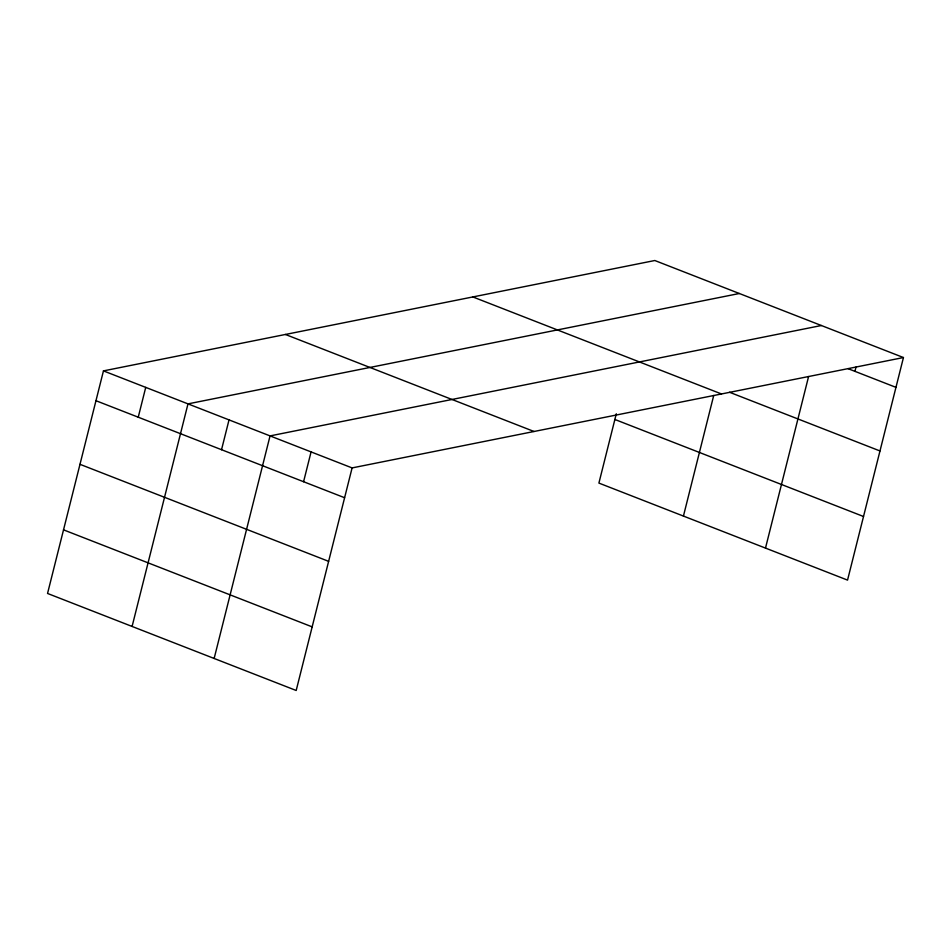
<?xml version="1.0" encoding="UTF-8"?>
<svg xmlns="http://www.w3.org/2000/svg" width="951" height="951" viewBox="0 0 951 951"><rect width="100%" height="100%" fill="white"/><g stroke="black" fill="none" stroke-linecap="round" stroke-linejoin="round"><path stroke-width="1.43" d="M903.45 357.54L654.811 260.515L103.457 370.89L47.55 593.46L296.189 690.485L352.096 467.916L903.45 357.54L847.543 580.11L598.904 483.084L616.307 413.78M138.24 417.204L145.729 387.39M132.094 626.447L187.989 403.878L739.343 293.502M221.535 449.704L229.025 419.89M214.141 658.472L270.048 435.903L821.402 325.515M303.583 481.717L311.072 451.903M683.436 516.072L713.726 395.473M765.496 548.085L808.588 376.537M854.937 371.342L856.007 367.086M848.102 368.679L895.961 387.354M729.548 392.264L879.984 450.964M472.861 296.938L721.5 393.964M614.881 419.474L863.52 516.5M285.407 334.467L534.046 431.492M103.457 370.89L352.096 467.916M95.968 400.704L344.607 497.73M79.991 464.314L328.63 561.34M63.527 529.85L312.166 626.875"/></g></svg>
